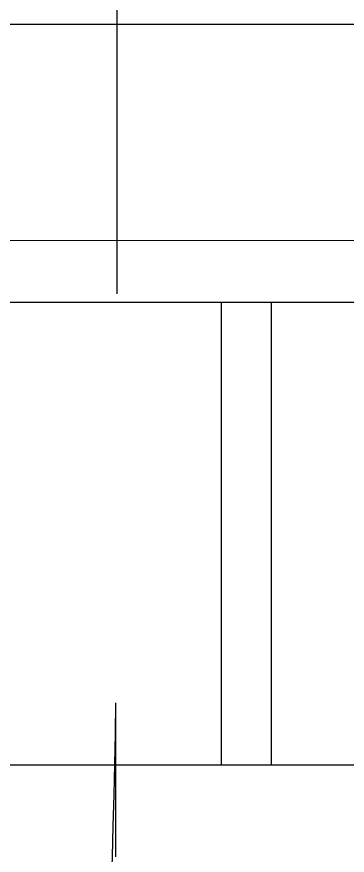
# Model space of a CAD drawing. Extents: x 10469 to 11055, y -15402 to -14985.
# Drawn here: x 10775.04 to 10785.74, y -15305.06 to -15277.87 of the extents above; entities that cross this region are included whole.
import ezdxf

# ---------------------------------------------------------------- set-up
doc = ezdxf.new("R2010")
doc.units = 0
doc.header["$MEASUREMENT"] = 0
doc.linetypes.add('CENTER2', pattern=[28.575, 19.05, -3.175, 3.175, -3.175])
doc.linetypes.add('HIDDEN2', pattern=[4.7625, 3.175, -1.5875])
doc.layers.get('0').update_dxf_attribs({"linetype": 'CONTINUOUS'})
doc.layers.add('1', color=4, linetype='HIDDEN2')
doc.layers.add('CENTER', color=1, linetype='CENTER2')

# ---------------------------------------------------------------- blocks, each defined once
blk = doc.blocks.new('ZF35533')
at = {"color": 7, "linetype": 'Continuous'}
for p, q in [((4934.796, -476.267), (4990.296, -476.267)), ((4965.926, -491.267), (4965.926, -476.267)), ((4967.546, -491.267), (4967.546, -476.267)), ((4939.046, -491.267), (4986.046, -491.267))]:
    blk.add_line(p, q, dxfattribs=at)
at = {"layer": '1', "color": 7, "linetype": 'Continuous', "lineweight": 18}
for p, q in [((4935.046, -474.267), (4990.046, -474.267)), ((4965.796, -476.267), (4959.296, -476.267)), ((4965.796, -476.267), (4967.383, -476.267)), ((4967.383, -476.267), (4968.45, -476.267)), ((4968.45, -476.267), (4969.952, -476.267))]:
    blk.add_line(p, q, dxfattribs=at)
at = {"layer": 'CENTER', "color": 1, "linetype": 'CENTER2', "ltscale": 0.5}
for points in [[(4910.188, -500.481, 0), (4914.995, -483.915, 0), (4926.974, -480.741, 0), (4939.585, -525.073, 0), (4953.279, -526.844, 0), (4961.814, -505.946, 0), (4962.509, -489.267)], [(5012.772, -500.481, 0), (5007.966, -483.915, 0), (4995.986, -480.741, 0), (4983.375, -525.073, 0), (4969.681, -526.844, 0), (4962.449, -499.822, 0), (4962.509, -489.267)]]:
    blk.add_spline(points, degree=3, dxfattribs=at)

msp = doc.modelspace()

# ---------------------------------------------------------------- linework, layer by layer
at = {"linetype": 'Continuous', "lineweight": 25}
msp.add_line((10802.301, -15278.118), (10754.09, -15278.118), dxfattribs=at)
at = {"layer": 'CENTER', "color": 1}
msp.add_line((10778.29, -15286.849), (10778.29, -15112.037), dxfattribs=at)

# ---------------------------------------------------------------- block references
at = {"color": 7}
msp.add_blockref('ZF35533', (5815.744, -14810.852), dxfattribs=at)

doc.saveas('drawing.dxf')
